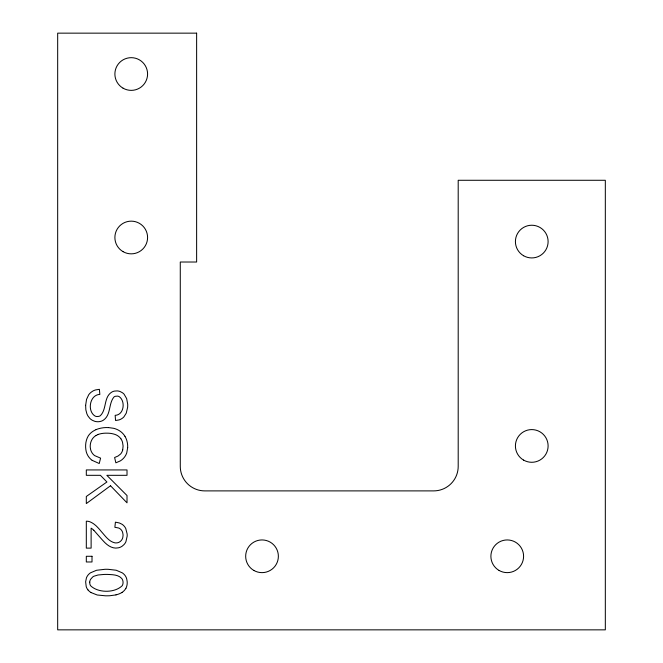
<?xml version="1.0" encoding="UTF-8"?>
<svg xmlns="http://www.w3.org/2000/svg" width="663" height="663" viewBox="0 0 663 663"><rect width="100%" height="100%" fill="white"/><g stroke="black" fill="none" stroke-linecap="round" stroke-linejoin="round"><path stroke-width="0.99" d="M127.702 447.508L126.724 453.003A15 15 0 0 1 120.31 460.909L115.859 462.824L114.608 457.52L118.031 456.036L120.533 454.064A8.76 8.76 0 0 0 121.072 453.409A9.754 9.754 0 0 0 122.705 449.945M122.713 449.945L123.094 446.058L122.539 442.329A11.619 11.619 0 0 0 120.865 438.773M96.11 435.458L97.917 434.588M115.992 594.902L109.925 595.73A67.029 67.029 0 0 1 105.5 595.805L97.188 594.993L90.914 592.507M108.533 427.577L113.605 428.298A20.818 20.818 0 0 1 118.055 429.947L119.199 430.594A16.666 16.666 0 0 1 124.942 436.304M92.157 460.337L99.226 463.52L100.585 458.133L94.718 455.647A10.649 10.649 0 0 1 92.837 453.89A11.047 11.047 0 0 1 90.599 449.423L90.267 447.334A14.868 14.868 0 0 1 90.234 445.76A13.393 13.393 0 0 1 92.132 439.304A10.973 10.973 0 0 1 96.118 435.467M93.814 530.267L102.085 539.649A86.82 86.82 0 0 0 103.453 541.124C107.099 545.243 112.362 549.113 118.188 547.853A10.384 10.384 0 0 0 122.216 546.146L123.94 544.646A10.923 10.923 0 0 0 125.912 541.746L127.172 536.094A20.884 20.884 0 0 0 127.139 533.964L125.755 528.51A11.064 11.064 0 0 0 124.155 526.124A10.393 10.393 0 0 0 122.017 524.259L119.34 522.966L115.412 522.162L114.881 527.292L118.669 528.005A6.97 6.97 0 0 1 120.881 529.488A7.119 7.119 0 0 1 122.63 532.381L123.011 534.386A11.296 11.296 0 0 1 123.036 535.687L122.754 537.643A7.053 7.053 0 0 1 120.998 540.793L120.475 541.29A6.555 6.555 0 0 1 117.078 542.856L115.992 542.922A7.202 7.202 0 0 1 114.923 542.848C108.889 541.563 105.243 535.895 101.364 531.627A59.595 59.595 0 0 0 95.911 525.643L95.199 525.071A18.763 18.763 0 0 0 89.803 521.756A8.909 8.909 0 0 0 86.314 521.217L86.314 548.119L91.121 548.119L91.121 528.154A16.111 16.111 0 0 1 93.806 530.276M88.005 589.937A10.086 10.086 0 0 1 86.223 586.631L85.635 581.824L86.43 577.879A10.5 10.5 0 0 1 88.403 574.647L88.85 574.183A11.876 11.876 0 0 1 90.499 572.815L96.516 570.279L104.978 569.293A65.521 65.521 0 0 1 108.152 569.302L116.249 570.246L122.323 572.882A12.357 12.357 0 0 1 124.801 575.161A10.343 10.343 0 0 1 126.724 578.948L127.147 581.459A12.58 12.58 0 0 1 125.929 588.33M90.922 592.498A12.655 12.655 0 0 1 88.005 589.937M122.075 592.424A20.603 20.603 0 0 1 115.984 594.852M125.879 588.305A10.998 10.998 0 0 1 122.042 592.366M97.892 434.505A25.683 25.683 0 0 1 107 433.171A24.316 24.316 0 0 1 114.807 434.364A12.149 12.149 0 0 1 120.89 438.757M124.984 436.279A20.594 20.594 0 0 1 127.669 447.5M96.036 429.616A28.559 28.559 0 0 1 108.533 427.61M96.06 429.674A21.083 21.083 0 0 0 94.826 430.246L93.118 431.215A16.127 16.127 0 0 0 88.27 435.939C85.452 440.655 85.021 446.58 86.281 451.851A15.572 15.572 0 0 0 92.149 460.354M85.643 405.333L85.842 409.825L86.828 413.629A15 15 0 0 0 88.088 416.165L89.704 418.245A11.337 11.337 0 0 0 92.397 420.309L94.652 421.27A10.774 10.774 0 0 0 97.005 421.701A11.702 11.702 0 0 0 99.4 421.627L100.892 421.312A9.589 9.589 0 0 0 103.585 420.035C111.16 414.673 108.425 403.485 114.003 396.971A4.434 4.434 0 0 1 115.321 396.3L117.475 396.109A4.939 4.939 0 0 1 119.199 396.631C125.655 401.049 124.147 415.021 115.163 415.345L115.553 420.508L118.942 419.944A11.967 11.967 0 0 0 121.967 418.51A10.658 10.658 0 0 0 123.89 416.894L126.243 413.182L127.619 407.405A25.434 25.434 0 0 0 127.694 404.198L126.65 398.596L124.08 394.17A9.887 9.887 0 0 0 122.241 392.637L120.185 391.568A10.069 10.069 0 0 0 117.26 390.913L114.467 391.087A9.199 9.199 0 0 0 111.989 391.974C103.445 396.98 106.934 409.378 100.337 415.693A5.064 5.064 0 0 1 98.729 416.381L96.897 416.521A5.677 5.677 0 0 1 95.116 416.082C86.986 411.275 89.555 394.767 99.84 394.41L99.392 389.33L95.522 389.943A13.451 13.451 0 0 0 92.886 391.054L91.279 392.115A12.763 12.763 0 0 0 88.668 394.841L86.53 399.399L85.643 405.333M89.745 582.122L89.778 583.39A6.166 6.166 0 0 0 90.566 585.711C98.124 593.112 114.691 593.145 122.224 585.694A6.307 6.307 0 0 0 122.995 583.349L123.036 582.926A7.575 7.575 0 0 0 123.003 581.65L122.862 580.854A6.1 6.1 0 0 0 121.669 578.409C118.188 574.556 112.387 574.713 107.613 574.423A77.148 77.148 0 0 0 103.983 574.448L98.041 574.995L93.972 576.197A6.953 6.953 0 0 0 92.629 577.042L90.558 579.371A6.249 6.249 0 0 0 89.778 581.7L89.745 582.122M110.522 485.755L86.314 503.582L86.314 496.479L106.917 481.984L100.42 475.321L86.314 475.321L86.314 469.934L127.014 469.934L127.014 475.321L106.834 475.321L127.014 495.534L127.014 502.836L110.522 485.755M196.629 33.15L57.673 33.15L57.673 629.85L605.327 629.85L605.327 180.278L458.199 180.278L458.199 466.371A24.523 24.523 0 0 1 433.677 490.893L204.801 490.893A24.523 24.523 0 0 1 180.278 466.371L180.278 262.018L196.629 262.018L196.629 33.15M92.008 556.282L86.314 556.282L86.314 561.975L92.008 561.975L92.008 556.282M499.065 570.445A16.351 16.351 0 0 0 523.588 556.282A16.351 16.351 0 0 0 499.065 542.127A16.351 16.351 0 0 0 499.065 570.445M253.846 570.445A16.351 16.351 0 0 0 278.369 556.282A16.351 16.351 0 0 0 253.846 542.127A16.351 16.351 0 0 0 253.846 570.445M123.061 251.658A16.351 16.351 0 0 0 147.584 237.503A16.351 16.351 0 0 0 123.061 223.34A16.351 16.351 0 0 0 123.061 251.658M123.061 88.179A16.351 16.351 0 0 0 147.584 74.024A16.351 16.351 0 0 0 123.061 59.861A16.351 16.351 0 0 0 123.061 88.179M523.588 460.097A16.351 16.351 0 0 0 548.11 445.934A16.351 16.351 0 0 0 523.588 431.779A16.351 16.351 0 0 0 523.588 460.097M523.588 255.744A16.351 16.351 0 0 0 548.11 241.589A16.351 16.351 0 0 0 523.588 227.426A16.351 16.351 0 0 0 523.588 255.744"/></g></svg>
